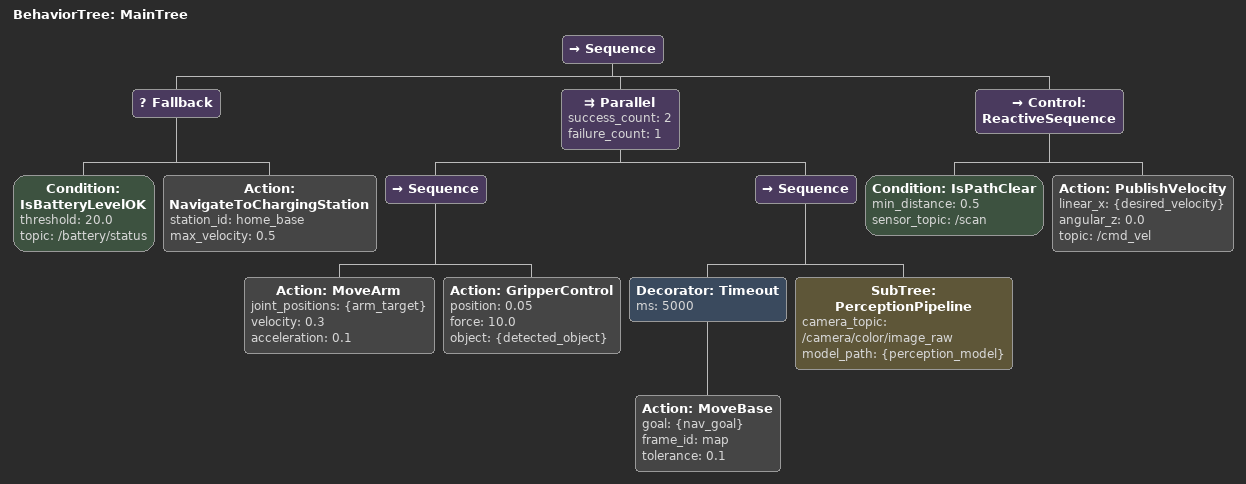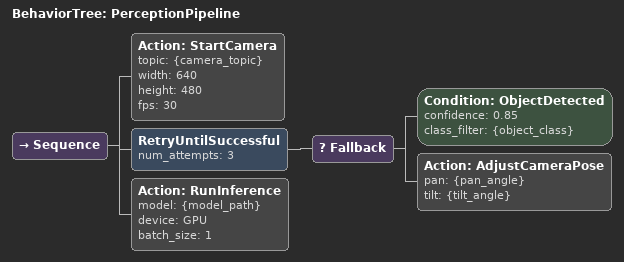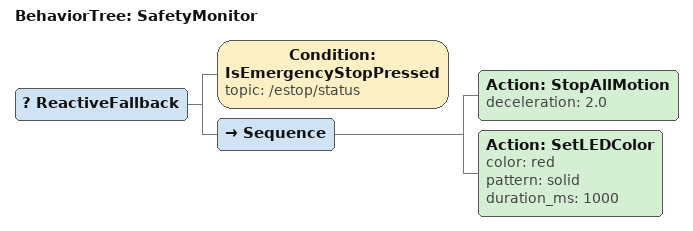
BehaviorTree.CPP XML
<?xml version="1.0" encoding="UTF-8"?>
<root BTCPP_format="4"
      main_tree_to_execute="MainTree">
  <BehaviorTree ID="MainTree">
    <Sequence>
      <Fallback>
        <Condition ID="IsBatteryLevelOK"
                   threshold="20.0"
                   topic="/battery/status"/>
        <Action ID="NavigateToChargingStation"
                station_id="home_base"
                max_velocity="0.5"/>
      </Fallback>
      <Parallel success_count="2"
                failure_count="1">
        <Sequence>
          <Action ID="MoveArm"
                  joint_positions="{arm_target}"
                  velocity="0.3"
                  acceleration="0.1"/>
          <Action ID="GripperControl"
                  position="0.05"
                  force="10.0"
                  object="{detected_object}"/>
        </Sequence>
        <Sequence>
          <Decorator ID="Timeout"
                     ms="5000">
            <Action ID="MoveBase"
                    goal="{nav_goal}"
                    frame_id="map"
                    tolerance="0.1"/>
          </Decorator>
          <SubTree ID="PerceptionPipeline"
                   camera_topic="/camera/color/image_raw"
                   model_path="{perception_model}"/>
        </Sequence>
      </Parallel>
      <Control ID="ReactiveSequence">
        <Condition ID="IsPathClear"
                   min_distance="0.5"
                   sensor_topic="/scan"/>
        <Action ID="PublishVelocity"
                linear_x="{desired_velocity}"
                angular_z="0.0"
                topic="/cmd_vel"/>
      </Control>
    </Sequence>
  </BehaviorTree>

  <BehaviorTree ID="PerceptionPipeline">
    <Sequence>
      <Action ID="StartCamera"
              topic="{camera_topic}"
              width="640"
              height="480"
              fps="30"/>
      <RetryUntilSuccessful num_attempts="3">
        <Fallback>
          <Condition ID="ObjectDetected"
                     confidence="0.85"
                     class_filter="{object_class}"/>
          <Action ID="AdjustCameraPose"
                  pan="{pan_angle}"
                  tilt="{tilt_angle}"/>
        </Fallback>
      </RetryUntilSuccessful>
      <Action ID="RunInference"
              model="{model_path}"
              device="GPU"
              batch_size="1"/>
    </Sequence>
  </BehaviorTree>

  <BehaviorTree ID="SafetyMonitor">
    <ReactiveFallback>
      <Condition ID="IsEmergencyStopPressed"
                 topic="/estop/status"/>
      <Sequence>
        <Action ID="StopAllMotion"
                deceleration="2.0"/>
        <Action ID="SetLEDColor"
                color="red"
                pattern="solid"
                duration_ms="1000"/>
      </Sequence>
    </ReactiveFallback>
  </BehaviorTree>

</root>
